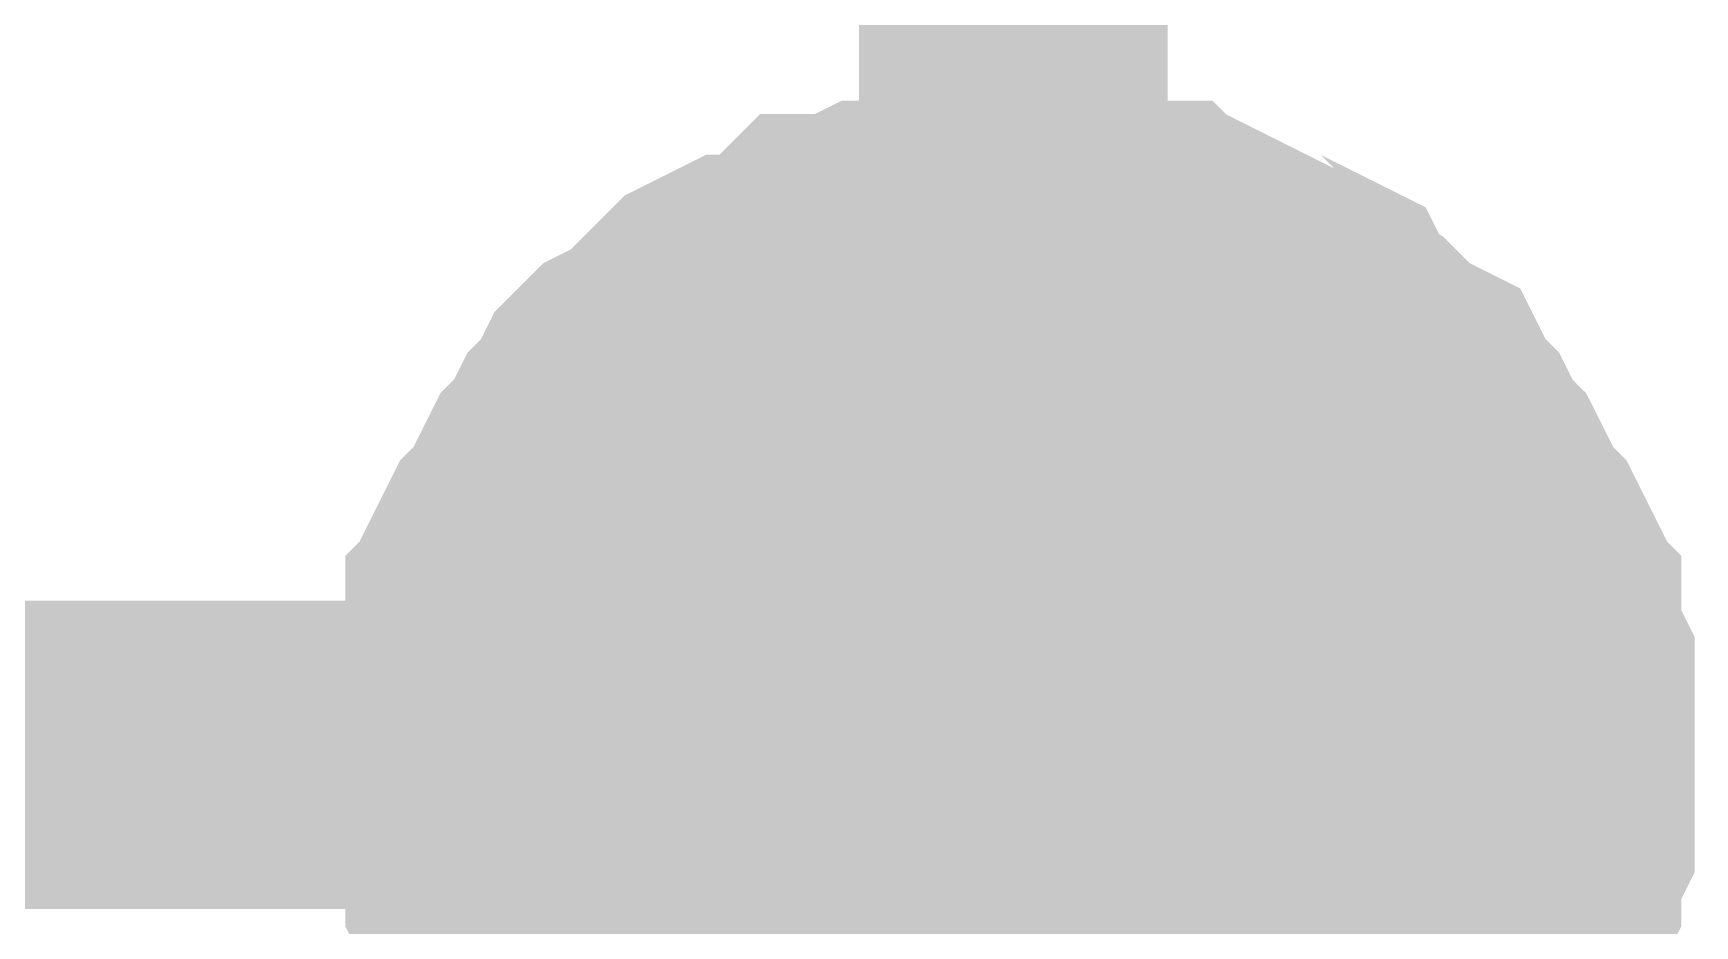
# Model space of a CAD drawing. Header units: inches. Extents: x 0 to 11.8, y 0 to 7.9.
# Drawn here: x 11.7628 to 11.8264, y 7.4932 to 7.5273 of the extents above; entities that cross this region are included whole.
import ezdxf

# ---------------------------------------------------------------- set-up
doc = ezdxf.new("R2010")
doc.units = ezdxf.units.IN
doc.header["$MEASUREMENT"] = 0
doc.layers.add('Sheet', color=255, linetype='Continuous')

msp = doc.modelspace()

# ---------------------------------------------------------------- linework, layer by layer
at = {"layer": 'Sheet'}
for points in [[(11.800319, 7.499728, 0.0118, 0.0118, 0), (11.70004, 7.499728, 0.0118, 0.0118, 0), (11.70004, 7.599483, 0.0118, 0.0118, 0), (11.800319, 7.599483, 0.0118, 0.0118, 0), (11.800319, 7.499728, 0.0118, 0.0118, 0), (11.800319, 7.199429, 0.0118, 0.0118, 0), (11.5, 7.199429, 0.0118, 0.0118, 0)], [(11.78016, 7.499728, 0.0118, 0.0118, 0), (11.78016, 7.500762, 0.0118, 0.0118, 0), (11.78016, 7.501795, 0.0118, 0.0118, 0), (11.78016, 7.502829, 0.0118, 0.0118, 0), (11.780677, 7.503863, 0.0118, 0.0118, 0), (11.780677, 7.504897, 0.0118, 0.0118, 0), (11.781194, 7.505413, 0.0118, 0.0118, 0), (11.781194, 7.506447, 0.0118, 0.0118, 0), (11.781711, 7.507481, 0.0118, 0.0118, 0), (11.782228, 7.507998, 0.0118, 0.0118, 0), (11.782745, 7.509032, 0.0118, 0.0118, 0), (11.783261, 7.510065, 0.0118, 0.0118, 0), (11.783778, 7.510582, 0.0118, 0.0118, 0), (11.784295, 7.511616, 0.0118, 0.0118, 0), (11.784812, 7.512133, 0.0118, 0.0118, 0), (11.785329, 7.513166, 0.0118, 0.0118, 0), (11.785846, 7.513683, 0.0118, 0.0118, 0), (11.78688, 7.5142, 0.0118, 0.0118, 0), (11.787397, 7.514717, 0.0118, 0.0118, 0), (11.787914, 7.515234, 0.0118, 0.0118, 0), (11.788947, 7.516268, 0.0118, 0.0118, 0), (11.789981, 7.516785, 0.0118, 0.0118, 0), (11.790498, 7.516785, 0.0118, 0.0118, 0), (11.791532, 7.517301, 0.0118, 0.0118, 0), (11.792566, 7.517818, 0.0118, 0.0118, 0), (11.793083, 7.518335, 0.0118, 0.0118, 0), (11.794116, 7.518335, 0.0118, 0.0118, 0), (11.79515, 7.518852, 0.0118, 0.0118, 0), (11.796184, 7.518852, 0.0118, 0.0118, 0), (11.797218, 7.519369, 0.0118, 0.0118, 0), (11.798252, 7.519369, 0.0118, 0.0118, 0), (11.799285, 7.519369, 0.0118, 0.0118, 0), (11.800319, 7.519369, 0.0118, 0.0118, 0)], [(11.78016, 7.499728, 0.0118, 0.0118, 0), (11.78016, 7.500762, 0.0118, 0.0118, 0), (11.78016, 7.501795, 0.0118, 0.0118, 0), (11.78016, 7.502829, 0.0118, 0.0118, 0), (11.780677, 7.503863, 0.0118, 0.0118, 0), (11.780677, 7.504897, 0.0118, 0.0118, 0), (11.781194, 7.505413, 0.0118, 0.0118, 0), (11.781194, 7.506447, 0.0118, 0.0118, 0), (11.781711, 7.507481, 0.0118, 0.0118, 0), (11.782228, 7.507998, 0.0118, 0.0118, 0), (11.782745, 7.509032, 0.0118, 0.0118, 0), (11.783261, 7.510065, 0.0118, 0.0118, 0), (11.783778, 7.510582, 0.0118, 0.0118, 0), (11.784295, 7.511616, 0.0118, 0.0118, 0), (11.784812, 7.512133, 0.0118, 0.0118, 0), (11.785329, 7.513166, 0.0118, 0.0118, 0), (11.785846, 7.513683, 0.0118, 0.0118, 0), (11.78688, 7.5142, 0.0118, 0.0118, 0), (11.787397, 7.514717, 0.0118, 0.0118, 0), (11.787914, 7.515234, 0.0118, 0.0118, 0), (11.788947, 7.516268, 0.0118, 0.0118, 0), (11.789981, 7.516785, 0.0118, 0.0118, 0), (11.790498, 7.516785, 0.0118, 0.0118, 0), (11.791532, 7.517301, 0.0118, 0.0118, 0), (11.792566, 7.517818, 0.0118, 0.0118, 0), (11.793083, 7.518335, 0.0118, 0.0118, 0), (11.794116, 7.518335, 0.0118, 0.0118, 0), (11.79515, 7.518852, 0.0118, 0.0118, 0), (11.796184, 7.518852, 0.0118, 0.0118, 0), (11.797218, 7.519369, 0.0118, 0.0118, 0), (11.798252, 7.519369, 0.0118, 0.0118, 0), (11.799285, 7.519369, 0.0118, 0.0118, 0), (11.800319, 7.519369, 0.0118, 0.0118, 0)], [(11.78016, 7.499728, 0.0118, 0.0118, 0), (11.78016, 7.500762, 0.0118, 0.0118, 0), (11.78016, 7.501795, 0.0118, 0.0118, 0), (11.78016, 7.502829, 0.0118, 0.0118, 0), (11.780677, 7.503863, 0.0118, 0.0118, 0), (11.780677, 7.504897, 0.0118, 0.0118, 0), (11.781194, 7.505413, 0.0118, 0.0118, 0), (11.781194, 7.506447, 0.0118, 0.0118, 0), (11.781711, 7.507481, 0.0118, 0.0118, 0), (11.782228, 7.507998, 0.0118, 0.0118, 0), (11.782745, 7.509032, 0.0118, 0.0118, 0), (11.783261, 7.510065, 0.0118, 0.0118, 0), (11.783778, 7.510582, 0.0118, 0.0118, 0), (11.784295, 7.511616, 0.0118, 0.0118, 0), (11.784812, 7.512133, 0.0118, 0.0118, 0), (11.785329, 7.513166, 0.0118, 0.0118, 0), (11.785846, 7.513683, 0.0118, 0.0118, 0), (11.78688, 7.5142, 0.0118, 0.0118, 0), (11.787397, 7.514717, 0.0118, 0.0118, 0), (11.787914, 7.515234, 0.0118, 0.0118, 0), (11.788947, 7.516268, 0.0118, 0.0118, 0), (11.789981, 7.516785, 0.0118, 0.0118, 0), (11.790498, 7.516785, 0.0118, 0.0118, 0), (11.791532, 7.517301, 0.0118, 0.0118, 0), (11.792566, 7.517818, 0.0118, 0.0118, 0), (11.793083, 7.518335, 0.0118, 0.0118, 0), (11.794116, 7.518335, 0.0118, 0.0118, 0), (11.79515, 7.518852, 0.0118, 0.0118, 0), (11.796184, 7.518852, 0.0118, 0.0118, 0), (11.797218, 7.519369, 0.0118, 0.0118, 0), (11.798252, 7.519369, 0.0118, 0.0118, 0), (11.799285, 7.519369, 0.0118, 0.0118, 0), (11.800319, 7.519369, 0.0118, 0.0118, 0)], [(11.78016, 7.499728, 0.0118, 0.0118, 0), (11.78016, 7.500762, 0.0118, 0.0118, 0), (11.78016, 7.501795, 0.0118, 0.0118, 0), (11.78016, 7.502829, 0.0118, 0.0118, 0), (11.780677, 7.503863, 0.0118, 0.0118, 0), (11.780677, 7.504897, 0.0118, 0.0118, 0), (11.781194, 7.505413, 0.0118, 0.0118, 0), (11.781194, 7.506447, 0.0118, 0.0118, 0), (11.781711, 7.507481, 0.0118, 0.0118, 0), (11.782228, 7.507998, 0.0118, 0.0118, 0), (11.782745, 7.509032, 0.0118, 0.0118, 0), (11.783261, 7.510065, 0.0118, 0.0118, 0), (11.783778, 7.510582, 0.0118, 0.0118, 0), (11.784295, 7.511616, 0.0118, 0.0118, 0), (11.784812, 7.512133, 0.0118, 0.0118, 0), (11.785329, 7.513166, 0.0118, 0.0118, 0), (11.785846, 7.513683, 0.0118, 0.0118, 0), (11.78688, 7.5142, 0.0118, 0.0118, 0), (11.787397, 7.514717, 0.0118, 0.0118, 0), (11.787914, 7.515234, 0.0118, 0.0118, 0), (11.788947, 7.516268, 0.0118, 0.0118, 0), (11.789981, 7.516785, 0.0118, 0.0118, 0), (11.790498, 7.516785, 0.0118, 0.0118, 0), (11.791532, 7.517301, 0.0118, 0.0118, 0), (11.792566, 7.517818, 0.0118, 0.0118, 0), (11.793083, 7.518335, 0.0118, 0.0118, 0), (11.794116, 7.518335, 0.0118, 0.0118, 0), (11.79515, 7.518852, 0.0118, 0.0118, 0), (11.796184, 7.518852, 0.0118, 0.0118, 0), (11.797218, 7.519369, 0.0118, 0.0118, 0), (11.798252, 7.519369, 0.0118, 0.0118, 0), (11.799285, 7.519369, 0.0118, 0.0118, 0), (11.800319, 7.519369, 0.0118, 0.0118, 0)], [(11.800319, 7.519369, 0.0118, 0.0118, 0), (11.800319, 7.519369, 0.0118, 0.0118, 0)], [(11.800319, 7.519369, 0.0118, 0.0118, 0), (11.801353, 7.519369, 0.0118, 0.0118, 0), (11.802387, 7.519369, 0.0118, 0.0118, 0), (11.803421, 7.519369, 0.0118, 0.0118, 0), (11.804454, 7.518852, 0.0118, 0.0118, 0), (11.805488, 7.518852, 0.0118, 0.0118, 0), (11.806005, 7.518335, 0.0118, 0.0118, 0), (11.807039, 7.518335, 0.0118, 0.0118, 0), (11.808073, 7.517818, 0.0118, 0.0118, 0), (11.809106, 7.517301, 0.0118, 0.0118, 0), (11.809623, 7.516785, 0.0118, 0.0118, 0), (11.810657, 7.516785, 0.0118, 0.0118, 0), (11.811691, 7.516268, 0.0118, 0.0118, 0), (11.812208, 7.515234, 0.0118, 0.0118, 0), (11.813242, 7.514717, 0.0118, 0.0118, 0), (11.813759, 7.5142, 0.0118, 0.0118, 0), (11.814275, 7.513683, 0.0118, 0.0118, 0), (11.815309, 7.513166, 0.0118, 0.0118, 0), (11.815826, 7.512133, 0.0118, 0.0118, 0), (11.816343, 7.511616, 0.0118, 0.0118, 0), (11.81686, 7.510582, 0.0118, 0.0118, 0), (11.817377, 7.510065, 0.0118, 0.0118, 0), (11.817894, 7.509032, 0.0118, 0.0118, 0), (11.818411, 7.507998, 0.0118, 0.0118, 0), (11.818928, 7.507481, 0.0118, 0.0118, 0), (11.819444, 7.506447, 0.0118, 0.0118, 0), (11.819444, 7.505413, 0.0118, 0.0118, 0), (11.819961, 7.504897, 0.0118, 0.0118, 0), (11.819961, 7.503863, 0.0118, 0.0118, 0), (11.820478, 7.502829, 0.0118, 0.0118, 0), (11.820478, 7.501795, 0.0118, 0.0118, 0), (11.820478, 7.500762, 0.0118, 0.0118, 0), (11.820478, 7.499728, 0.0118, 0.0118, 0)], [(11.800319, 7.519369, 0.0118, 0.0118, 0), (11.800319, 7.519369, 0.0118, 0.0118, 0)], [(11.800319, 7.519369, 0.0118, 0.0118, 0), (11.801353, 7.519369, 0.0118, 0.0118, 0), (11.802387, 7.519369, 0.0118, 0.0118, 0), (11.803421, 7.519369, 0.0118, 0.0118, 0), (11.804454, 7.518852, 0.0118, 0.0118, 0), (11.805488, 7.518852, 0.0118, 0.0118, 0), (11.806005, 7.518335, 0.0118, 0.0118, 0), (11.807039, 7.518335, 0.0118, 0.0118, 0), (11.808073, 7.517818, 0.0118, 0.0118, 0), (11.809106, 7.517301, 0.0118, 0.0118, 0), (11.809623, 7.516785, 0.0118, 0.0118, 0), (11.810657, 7.516785, 0.0118, 0.0118, 0), (11.811691, 7.516268, 0.0118, 0.0118, 0), (11.812208, 7.515234, 0.0118, 0.0118, 0), (11.813242, 7.514717, 0.0118, 0.0118, 0), (11.813759, 7.5142, 0.0118, 0.0118, 0), (11.814275, 7.513683, 0.0118, 0.0118, 0), (11.815309, 7.513166, 0.0118, 0.0118, 0), (11.815826, 7.512133, 0.0118, 0.0118, 0), (11.816343, 7.511616, 0.0118, 0.0118, 0), (11.81686, 7.510582, 0.0118, 0.0118, 0), (11.817377, 7.510065, 0.0118, 0.0118, 0), (11.817894, 7.509032, 0.0118, 0.0118, 0), (11.818411, 7.507998, 0.0118, 0.0118, 0), (11.818928, 7.507481, 0.0118, 0.0118, 0), (11.819444, 7.506447, 0.0118, 0.0118, 0), (11.819444, 7.505413, 0.0118, 0.0118, 0), (11.819961, 7.504897, 0.0118, 0.0118, 0), (11.819961, 7.503863, 0.0118, 0.0118, 0), (11.820478, 7.502829, 0.0118, 0.0118, 0), (11.820478, 7.501795, 0.0118, 0.0118, 0), (11.820478, 7.500762, 0.0118, 0.0118, 0), (11.820478, 7.499728, 0.0118, 0.0118, 0)], [(11.800319, 7.519369, 0.0118, 0.0118, 0), (11.800319, 7.519369, 0.0118, 0.0118, 0)], [(11.800319, 7.519369, 0.0118, 0.0118, 0), (11.801353, 7.519369, 0.0118, 0.0118, 0), (11.802387, 7.519369, 0.0118, 0.0118, 0), (11.803421, 7.519369, 0.0118, 0.0118, 0), (11.804454, 7.518852, 0.0118, 0.0118, 0), (11.805488, 7.518852, 0.0118, 0.0118, 0), (11.806005, 7.518335, 0.0118, 0.0118, 0), (11.807039, 7.518335, 0.0118, 0.0118, 0), (11.808073, 7.517818, 0.0118, 0.0118, 0), (11.809106, 7.517301, 0.0118, 0.0118, 0), (11.809623, 7.516785, 0.0118, 0.0118, 0), (11.810657, 7.516785, 0.0118, 0.0118, 0), (11.811691, 7.516268, 0.0118, 0.0118, 0), (11.812208, 7.515234, 0.0118, 0.0118, 0), (11.813242, 7.514717, 0.0118, 0.0118, 0), (11.813759, 7.5142, 0.0118, 0.0118, 0), (11.814275, 7.513683, 0.0118, 0.0118, 0), (11.815309, 7.513166, 0.0118, 0.0118, 0), (11.815826, 7.512133, 0.0118, 0.0118, 0), (11.816343, 7.511616, 0.0118, 0.0118, 0), (11.81686, 7.510582, 0.0118, 0.0118, 0), (11.817377, 7.510065, 0.0118, 0.0118, 0), (11.817894, 7.509032, 0.0118, 0.0118, 0), (11.818411, 7.507998, 0.0118, 0.0118, 0), (11.818928, 7.507481, 0.0118, 0.0118, 0), (11.819444, 7.506447, 0.0118, 0.0118, 0), (11.819444, 7.505413, 0.0118, 0.0118, 0), (11.819961, 7.504897, 0.0118, 0.0118, 0), (11.819961, 7.503863, 0.0118, 0.0118, 0), (11.820478, 7.502829, 0.0118, 0.0118, 0), (11.820478, 7.501795, 0.0118, 0.0118, 0), (11.820478, 7.500762, 0.0118, 0.0118, 0), (11.820478, 7.499728, 0.0118, 0.0118, 0)], [(11.800319, 7.519369, 0.0118, 0.0118, 0), (11.800319, 7.519369, 0.0118, 0.0118, 0)], [(11.800319, 7.519369, 0.0118, 0.0118, 0), (11.801353, 7.519369, 0.0118, 0.0118, 0), (11.802387, 7.519369, 0.0118, 0.0118, 0), (11.803421, 7.519369, 0.0118, 0.0118, 0), (11.804454, 7.518852, 0.0118, 0.0118, 0), (11.805488, 7.518852, 0.0118, 0.0118, 0), (11.806005, 7.518335, 0.0118, 0.0118, 0), (11.807039, 7.518335, 0.0118, 0.0118, 0), (11.808073, 7.517818, 0.0118, 0.0118, 0), (11.809106, 7.517301, 0.0118, 0.0118, 0), (11.809623, 7.516785, 0.0118, 0.0118, 0), (11.810657, 7.516785, 0.0118, 0.0118, 0), (11.811691, 7.516268, 0.0118, 0.0118, 0), (11.812208, 7.515234, 0.0118, 0.0118, 0), (11.813242, 7.514717, 0.0118, 0.0118, 0), (11.813759, 7.5142, 0.0118, 0.0118, 0), (11.814275, 7.513683, 0.0118, 0.0118, 0), (11.815309, 7.513166, 0.0118, 0.0118, 0), (11.815826, 7.512133, 0.0118, 0.0118, 0), (11.816343, 7.511616, 0.0118, 0.0118, 0), (11.81686, 7.510582, 0.0118, 0.0118, 0), (11.817377, 7.510065, 0.0118, 0.0118, 0), (11.817894, 7.509032, 0.0118, 0.0118, 0), (11.818411, 7.507998, 0.0118, 0.0118, 0), (11.818928, 7.507481, 0.0118, 0.0118, 0), (11.819444, 7.506447, 0.0118, 0.0118, 0), (11.819444, 7.505413, 0.0118, 0.0118, 0), (11.819961, 7.504897, 0.0118, 0.0118, 0), (11.819961, 7.503863, 0.0118, 0.0118, 0), (11.820478, 7.502829, 0.0118, 0.0118, 0), (11.820478, 7.501795, 0.0118, 0.0118, 0), (11.820478, 7.500762, 0.0118, 0.0118, 0), (11.820478, 7.499728, 0.0118, 0.0118, 0)], [(11.78016, 7.499728, 0.0039, 0.0039, 0), (11.78016, 7.500762, 0.0039, 0.0039, 0), (11.78016, 7.501795, 0.0039, 0.0039, 0), (11.78016, 7.502829, 0.0039, 0.0039, 0), (11.780677, 7.503863, 0.0039, 0.0039, 0), (11.780677, 7.504897, 0.0039, 0.0039, 0), (11.781194, 7.505413, 0.0039, 0.0039, 0), (11.781194, 7.506447, 0.0039, 0.0039, 0), (11.781711, 7.507481, 0.0039, 0.0039, 0), (11.782228, 7.507998, 0.0039, 0.0039, 0), (11.782745, 7.509032, 0.0039, 0.0039, 0), (11.783261, 7.510065, 0.0039, 0.0039, 0), (11.783778, 7.510582, 0.0039, 0.0039, 0), (11.784295, 7.511616, 0.0039, 0.0039, 0), (11.784812, 7.512133, 0.0039, 0.0039, 0), (11.785329, 7.513166, 0.0039, 0.0039, 0), (11.785846, 7.513683, 0.0039, 0.0039, 0), (11.78688, 7.5142, 0.0039, 0.0039, 0), (11.787397, 7.514717, 0.0039, 0.0039, 0), (11.787914, 7.515234, 0.0039, 0.0039, 0), (11.788947, 7.516268, 0.0039, 0.0039, 0), (11.789981, 7.516785, 0.0039, 0.0039, 0), (11.790498, 7.516785, 0.0039, 0.0039, 0), (11.791532, 7.517301, 0.0039, 0.0039, 0), (11.792566, 7.517818, 0.0039, 0.0039, 0), (11.793083, 7.518335, 0.0039, 0.0039, 0), (11.794116, 7.518335, 0.0039, 0.0039, 0), (11.79515, 7.518852, 0.0039, 0.0039, 0), (11.796184, 7.518852, 0.0039, 0.0039, 0), (11.797218, 7.519369, 0.0039, 0.0039, 0), (11.798252, 7.519369, 0.0039, 0.0039, 0), (11.799285, 7.519369, 0.0039, 0.0039, 0), (11.800319, 7.519369, 0.0039, 0.0039, 0)], [(11.78016, 7.499728, 0.0039, 0.0039, 0), (11.78016, 7.500762, 0.0039, 0.0039, 0), (11.78016, 7.501795, 0.0039, 0.0039, 0), (11.78016, 7.502829, 0.0039, 0.0039, 0), (11.780677, 7.503863, 0.0039, 0.0039, 0), (11.780677, 7.504897, 0.0039, 0.0039, 0), (11.781194, 7.505413, 0.0039, 0.0039, 0), (11.781194, 7.506447, 0.0039, 0.0039, 0), (11.781711, 7.507481, 0.0039, 0.0039, 0), (11.782228, 7.507998, 0.0039, 0.0039, 0), (11.782745, 7.509032, 0.0039, 0.0039, 0), (11.783261, 7.510065, 0.0039, 0.0039, 0), (11.783778, 7.510582, 0.0039, 0.0039, 0), (11.784295, 7.511616, 0.0039, 0.0039, 0), (11.784812, 7.512133, 0.0039, 0.0039, 0), (11.785329, 7.513166, 0.0039, 0.0039, 0), (11.785846, 7.513683, 0.0039, 0.0039, 0), (11.78688, 7.5142, 0.0039, 0.0039, 0), (11.787397, 7.514717, 0.0039, 0.0039, 0), (11.787914, 7.515234, 0.0039, 0.0039, 0), (11.788947, 7.516268, 0.0039, 0.0039, 0), (11.789981, 7.516785, 0.0039, 0.0039, 0), (11.790498, 7.516785, 0.0039, 0.0039, 0), (11.791532, 7.517301, 0.0039, 0.0039, 0), (11.792566, 7.517818, 0.0039, 0.0039, 0), (11.793083, 7.518335, 0.0039, 0.0039, 0), (11.794116, 7.518335, 0.0039, 0.0039, 0), (11.79515, 7.518852, 0.0039, 0.0039, 0), (11.796184, 7.518852, 0.0039, 0.0039, 0), (11.797218, 7.519369, 0.0039, 0.0039, 0), (11.798252, 7.519369, 0.0039, 0.0039, 0), (11.799285, 7.519369, 0.0039, 0.0039, 0), (11.800319, 7.519369, 0.0039, 0.0039, 0)], [(11.78016, 7.499728, 0.0039, 0.0039, 0), (11.78016, 7.500762, 0.0039, 0.0039, 0), (11.78016, 7.501795, 0.0039, 0.0039, 0), (11.78016, 7.502829, 0.0039, 0.0039, 0), (11.780677, 7.503863, 0.0039, 0.0039, 0), (11.780677, 7.504897, 0.0039, 0.0039, 0), (11.781194, 7.505413, 0.0039, 0.0039, 0), (11.781194, 7.506447, 0.0039, 0.0039, 0), (11.781711, 7.507481, 0.0039, 0.0039, 0), (11.782228, 7.507998, 0.0039, 0.0039, 0), (11.782745, 7.509032, 0.0039, 0.0039, 0), (11.783261, 7.510065, 0.0039, 0.0039, 0), (11.783778, 7.510582, 0.0039, 0.0039, 0), (11.784295, 7.511616, 0.0039, 0.0039, 0), (11.784812, 7.512133, 0.0039, 0.0039, 0), (11.785329, 7.513166, 0.0039, 0.0039, 0), (11.785846, 7.513683, 0.0039, 0.0039, 0), (11.78688, 7.5142, 0.0039, 0.0039, 0), (11.787397, 7.514717, 0.0039, 0.0039, 0), (11.787914, 7.515234, 0.0039, 0.0039, 0), (11.788947, 7.516268, 0.0039, 0.0039, 0), (11.789981, 7.516785, 0.0039, 0.0039, 0), (11.790498, 7.516785, 0.0039, 0.0039, 0), (11.791532, 7.517301, 0.0039, 0.0039, 0), (11.792566, 7.517818, 0.0039, 0.0039, 0), (11.793083, 7.518335, 0.0039, 0.0039, 0), (11.794116, 7.518335, 0.0039, 0.0039, 0), (11.79515, 7.518852, 0.0039, 0.0039, 0), (11.796184, 7.518852, 0.0039, 0.0039, 0), (11.797218, 7.519369, 0.0039, 0.0039, 0), (11.798252, 7.519369, 0.0039, 0.0039, 0), (11.799285, 7.519369, 0.0039, 0.0039, 0), (11.800319, 7.519369, 0.0039, 0.0039, 0)], [(11.78016, 7.499728, 0.0039, 0.0039, 0), (11.78016, 7.500762, 0.0039, 0.0039, 0), (11.78016, 7.501795, 0.0039, 0.0039, 0), (11.78016, 7.502829, 0.0039, 0.0039, 0), (11.780677, 7.503863, 0.0039, 0.0039, 0), (11.780677, 7.504897, 0.0039, 0.0039, 0), (11.781194, 7.505413, 0.0039, 0.0039, 0), (11.781194, 7.506447, 0.0039, 0.0039, 0), (11.781711, 7.507481, 0.0039, 0.0039, 0), (11.782228, 7.507998, 0.0039, 0.0039, 0), (11.782745, 7.509032, 0.0039, 0.0039, 0), (11.783261, 7.510065, 0.0039, 0.0039, 0), (11.783778, 7.510582, 0.0039, 0.0039, 0), (11.784295, 7.511616, 0.0039, 0.0039, 0), (11.784812, 7.512133, 0.0039, 0.0039, 0), (11.785329, 7.513166, 0.0039, 0.0039, 0), (11.785846, 7.513683, 0.0039, 0.0039, 0), (11.78688, 7.5142, 0.0039, 0.0039, 0), (11.787397, 7.514717, 0.0039, 0.0039, 0), (11.787914, 7.515234, 0.0039, 0.0039, 0), (11.788947, 7.516268, 0.0039, 0.0039, 0), (11.789981, 7.516785, 0.0039, 0.0039, 0), (11.790498, 7.516785, 0.0039, 0.0039, 0), (11.791532, 7.517301, 0.0039, 0.0039, 0), (11.792566, 7.517818, 0.0039, 0.0039, 0), (11.793083, 7.518335, 0.0039, 0.0039, 0), (11.794116, 7.518335, 0.0039, 0.0039, 0), (11.79515, 7.518852, 0.0039, 0.0039, 0), (11.796184, 7.518852, 0.0039, 0.0039, 0), (11.797218, 7.519369, 0.0039, 0.0039, 0), (11.798252, 7.519369, 0.0039, 0.0039, 0), (11.799285, 7.519369, 0.0039, 0.0039, 0), (11.800319, 7.519369, 0.0039, 0.0039, 0)], [(11.800319, 7.519369, 0.0039, 0.0039, 0), (11.800319, 7.519369, 0.0039, 0.0039, 0)], [(11.800319, 7.519369, 0.0039, 0.0039, 0), (11.801353, 7.519369, 0.0039, 0.0039, 0), (11.802387, 7.519369, 0.0039, 0.0039, 0), (11.803421, 7.519369, 0.0039, 0.0039, 0), (11.804454, 7.518852, 0.0039, 0.0039, 0), (11.805488, 7.518852, 0.0039, 0.0039, 0), (11.806005, 7.518335, 0.0039, 0.0039, 0), (11.807039, 7.518335, 0.0039, 0.0039, 0), (11.808073, 7.517818, 0.0039, 0.0039, 0), (11.809106, 7.517301, 0.0039, 0.0039, 0), (11.809623, 7.516785, 0.0039, 0.0039, 0), (11.810657, 7.516785, 0.0039, 0.0039, 0), (11.811691, 7.516268, 0.0039, 0.0039, 0), (11.812208, 7.515234, 0.0039, 0.0039, 0), (11.813242, 7.514717, 0.0039, 0.0039, 0), (11.813759, 7.5142, 0.0039, 0.0039, 0), (11.814275, 7.513683, 0.0039, 0.0039, 0), (11.815309, 7.513166, 0.0039, 0.0039, 0), (11.815826, 7.512133, 0.0039, 0.0039, 0), (11.816343, 7.511616, 0.0039, 0.0039, 0), (11.81686, 7.510582, 0.0039, 0.0039, 0), (11.817377, 7.510065, 0.0039, 0.0039, 0), (11.817894, 7.509032, 0.0039, 0.0039, 0), (11.818411, 7.507998, 0.0039, 0.0039, 0), (11.818928, 7.507481, 0.0039, 0.0039, 0), (11.819444, 7.506447, 0.0039, 0.0039, 0), (11.819444, 7.505413, 0.0039, 0.0039, 0), (11.819961, 7.504897, 0.0039, 0.0039, 0), (11.819961, 7.503863, 0.0039, 0.0039, 0), (11.820478, 7.502829, 0.0039, 0.0039, 0), (11.820478, 7.501795, 0.0039, 0.0039, 0), (11.820478, 7.500762, 0.0039, 0.0039, 0), (11.820478, 7.499728, 0.0039, 0.0039, 0)], [(11.800319, 7.519369, 0.0039, 0.0039, 0), (11.800319, 7.519369, 0.0039, 0.0039, 0)], [(11.800319, 7.519369, 0.0039, 0.0039, 0), (11.801353, 7.519369, 0.0039, 0.0039, 0), (11.802387, 7.519369, 0.0039, 0.0039, 0), (11.803421, 7.519369, 0.0039, 0.0039, 0), (11.804454, 7.518852, 0.0039, 0.0039, 0), (11.805488, 7.518852, 0.0039, 0.0039, 0), (11.806005, 7.518335, 0.0039, 0.0039, 0), (11.807039, 7.518335, 0.0039, 0.0039, 0), (11.808073, 7.517818, 0.0039, 0.0039, 0), (11.809106, 7.517301, 0.0039, 0.0039, 0), (11.809623, 7.516785, 0.0039, 0.0039, 0), (11.810657, 7.516785, 0.0039, 0.0039, 0), (11.811691, 7.516268, 0.0039, 0.0039, 0), (11.812208, 7.515234, 0.0039, 0.0039, 0), (11.813242, 7.514717, 0.0039, 0.0039, 0), (11.813759, 7.5142, 0.0039, 0.0039, 0), (11.814275, 7.513683, 0.0039, 0.0039, 0), (11.815309, 7.513166, 0.0039, 0.0039, 0), (11.815826, 7.512133, 0.0039, 0.0039, 0), (11.816343, 7.511616, 0.0039, 0.0039, 0), (11.81686, 7.510582, 0.0039, 0.0039, 0), (11.817377, 7.510065, 0.0039, 0.0039, 0), (11.817894, 7.509032, 0.0039, 0.0039, 0), (11.818411, 7.507998, 0.0039, 0.0039, 0), (11.818928, 7.507481, 0.0039, 0.0039, 0), (11.819444, 7.506447, 0.0039, 0.0039, 0), (11.819444, 7.505413, 0.0039, 0.0039, 0), (11.819961, 7.504897, 0.0039, 0.0039, 0), (11.819961, 7.503863, 0.0039, 0.0039, 0), (11.820478, 7.502829, 0.0039, 0.0039, 0), (11.820478, 7.501795, 0.0039, 0.0039, 0), (11.820478, 7.500762, 0.0039, 0.0039, 0), (11.820478, 7.499728, 0.0039, 0.0039, 0)], [(11.800319, 7.519369, 0.0039, 0.0039, 0), (11.800319, 7.519369, 0.0039, 0.0039, 0)], [(11.800319, 7.519369, 0.0039, 0.0039, 0), (11.801353, 7.519369, 0.0039, 0.0039, 0), (11.802387, 7.519369, 0.0039, 0.0039, 0), (11.803421, 7.519369, 0.0039, 0.0039, 0), (11.804454, 7.518852, 0.0039, 0.0039, 0), (11.805488, 7.518852, 0.0039, 0.0039, 0), (11.806005, 7.518335, 0.0039, 0.0039, 0), (11.807039, 7.518335, 0.0039, 0.0039, 0), (11.808073, 7.517818, 0.0039, 0.0039, 0), (11.809106, 7.517301, 0.0039, 0.0039, 0), (11.809623, 7.516785, 0.0039, 0.0039, 0), (11.810657, 7.516785, 0.0039, 0.0039, 0), (11.811691, 7.516268, 0.0039, 0.0039, 0), (11.812208, 7.515234, 0.0039, 0.0039, 0), (11.813242, 7.514717, 0.0039, 0.0039, 0), (11.813759, 7.5142, 0.0039, 0.0039, 0), (11.814275, 7.513683, 0.0039, 0.0039, 0), (11.815309, 7.513166, 0.0039, 0.0039, 0), (11.815826, 7.512133, 0.0039, 0.0039, 0), (11.816343, 7.511616, 0.0039, 0.0039, 0), (11.81686, 7.510582, 0.0039, 0.0039, 0), (11.817377, 7.510065, 0.0039, 0.0039, 0), (11.817894, 7.509032, 0.0039, 0.0039, 0), (11.818411, 7.507998, 0.0039, 0.0039, 0), (11.818928, 7.507481, 0.0039, 0.0039, 0), (11.819444, 7.506447, 0.0039, 0.0039, 0), (11.819444, 7.505413, 0.0039, 0.0039, 0), (11.819961, 7.504897, 0.0039, 0.0039, 0), (11.819961, 7.503863, 0.0039, 0.0039, 0), (11.820478, 7.502829, 0.0039, 0.0039, 0), (11.820478, 7.501795, 0.0039, 0.0039, 0), (11.820478, 7.500762, 0.0039, 0.0039, 0), (11.820478, 7.499728, 0.0039, 0.0039, 0)], [(11.800319, 7.519369, 0.0039, 0.0039, 0), (11.800319, 7.519369, 0.0039, 0.0039, 0)], [(11.800319, 7.519369, 0.0039, 0.0039, 0), (11.801353, 7.519369, 0.0039, 0.0039, 0), (11.802387, 7.519369, 0.0039, 0.0039, 0), (11.803421, 7.519369, 0.0039, 0.0039, 0), (11.804454, 7.518852, 0.0039, 0.0039, 0), (11.805488, 7.518852, 0.0039, 0.0039, 0), (11.806005, 7.518335, 0.0039, 0.0039, 0), (11.807039, 7.518335, 0.0039, 0.0039, 0), (11.808073, 7.517818, 0.0039, 0.0039, 0), (11.809106, 7.517301, 0.0039, 0.0039, 0), (11.809623, 7.516785, 0.0039, 0.0039, 0), (11.810657, 7.516785, 0.0039, 0.0039, 0), (11.811691, 7.516268, 0.0039, 0.0039, 0), (11.812208, 7.515234, 0.0039, 0.0039, 0), (11.813242, 7.514717, 0.0039, 0.0039, 0), (11.813759, 7.5142, 0.0039, 0.0039, 0), (11.814275, 7.513683, 0.0039, 0.0039, 0), (11.815309, 7.513166, 0.0039, 0.0039, 0), (11.815826, 7.512133, 0.0039, 0.0039, 0), (11.816343, 7.511616, 0.0039, 0.0039, 0), (11.81686, 7.510582, 0.0039, 0.0039, 0), (11.817377, 7.510065, 0.0039, 0.0039, 0), (11.817894, 7.509032, 0.0039, 0.0039, 0), (11.818411, 7.507998, 0.0039, 0.0039, 0), (11.818928, 7.507481, 0.0039, 0.0039, 0), (11.819444, 7.506447, 0.0039, 0.0039, 0), (11.819444, 7.505413, 0.0039, 0.0039, 0), (11.819961, 7.504897, 0.0039, 0.0039, 0), (11.819961, 7.503863, 0.0039, 0.0039, 0), (11.820478, 7.502829, 0.0039, 0.0039, 0), (11.820478, 7.501795, 0.0039, 0.0039, 0), (11.820478, 7.500762, 0.0039, 0.0039, 0), (11.820478, 7.499728, 0.0039, 0.0039, 0)], [(11.784812, 7.486806, 0.0118, 0.0118, 0), (11.784295, 7.487323, 0.0118, 0.0118, 0), (11.783778, 7.488357, 0.0118, 0.0118, 0), (11.783261, 7.489391, 0.0118, 0.0118, 0), (11.782745, 7.489908, 0.0118, 0.0118, 0), (11.782228, 7.490941, 0.0118, 0.0118, 0), (11.781711, 7.491975, 0.0118, 0.0118, 0), (11.781194, 7.492492, 0.0118, 0.0118, 0), (11.781194, 7.493526, 0.0118, 0.0118, 0), (11.780677, 7.494559, 0.0118, 0.0118, 0), (11.780677, 7.495593, 0.0118, 0.0118, 0), (11.78016, 7.496627, 0.0118, 0.0118, 0), (11.78016, 7.497661, 0.0118, 0.0118, 0), (11.78016, 7.498694, 0.0118, 0.0118, 0), (11.78016, 7.499728, 0.0118, 0.0118, 0)], [(11.78016, 7.499728, 0.0118, 0.0118, 0), (11.78016, 7.499728, 0.0118, 0.0118, 0)], [(11.784812, 7.486806, 0.0118, 0.0118, 0), (11.784295, 7.487323, 0.0118, 0.0118, 0), (11.783778, 7.488357, 0.0118, 0.0118, 0), (11.783261, 7.489391, 0.0118, 0.0118, 0), (11.782745, 7.489908, 0.0118, 0.0118, 0), (11.782228, 7.490941, 0.0118, 0.0118, 0), (11.781711, 7.491975, 0.0118, 0.0118, 0), (11.781194, 7.492492, 0.0118, 0.0118, 0), (11.781194, 7.493526, 0.0118, 0.0118, 0), (11.780677, 7.494559, 0.0118, 0.0118, 0), (11.780677, 7.495593, 0.0118, 0.0118, 0), (11.78016, 7.496627, 0.0118, 0.0118, 0), (11.78016, 7.497661, 0.0118, 0.0118, 0), (11.78016, 7.498694, 0.0118, 0.0118, 0), (11.78016, 7.499728, 0.0118, 0.0118, 0)], [(11.78016, 7.499728, 0.0118, 0.0118, 0), (11.78016, 7.499728, 0.0118, 0.0118, 0)], [(11.784812, 7.486806, 0.0118, 0.0118, 0), (11.784295, 7.487323, 0.0118, 0.0118, 0), (11.783778, 7.488357, 0.0118, 0.0118, 0), (11.783261, 7.489391, 0.0118, 0.0118, 0), (11.782745, 7.489908, 0.0118, 0.0118, 0), (11.782228, 7.490941, 0.0118, 0.0118, 0), (11.781711, 7.491975, 0.0118, 0.0118, 0), (11.781194, 7.492492, 0.0118, 0.0118, 0), (11.781194, 7.493526, 0.0118, 0.0118, 0), (11.780677, 7.494559, 0.0118, 0.0118, 0), (11.780677, 7.495593, 0.0118, 0.0118, 0), (11.78016, 7.496627, 0.0118, 0.0118, 0), (11.78016, 7.497661, 0.0118, 0.0118, 0), (11.78016, 7.498694, 0.0118, 0.0118, 0), (11.78016, 7.499728, 0.0118, 0.0118, 0)], [(11.78016, 7.499728, 0.0118, 0.0118, 0), (11.78016, 7.499728, 0.0118, 0.0118, 0)], [(11.784812, 7.486806, 0.0118, 0.0118, 0), (11.784295, 7.487323, 0.0118, 0.0118, 0), (11.783778, 7.488357, 0.0118, 0.0118, 0), (11.783261, 7.489391, 0.0118, 0.0118, 0), (11.782745, 7.489908, 0.0118, 0.0118, 0), (11.782228, 7.490941, 0.0118, 0.0118, 0), (11.781711, 7.491975, 0.0118, 0.0118, 0), (11.781194, 7.492492, 0.0118, 0.0118, 0), (11.781194, 7.493526, 0.0118, 0.0118, 0), (11.780677, 7.494559, 0.0118, 0.0118, 0), (11.780677, 7.495593, 0.0118, 0.0118, 0), (11.78016, 7.496627, 0.0118, 0.0118, 0), (11.78016, 7.497661, 0.0118, 0.0118, 0), (11.78016, 7.498694, 0.0118, 0.0118, 0), (11.78016, 7.499728, 0.0118, 0.0118, 0)], [(11.78016, 7.499728, 0.0118, 0.0118, 0), (11.78016, 7.499728, 0.0118, 0.0118, 0)], [(11.820478, 7.499728, 0.0118, 0.0118, 0), (11.820478, 7.498694, 0.0118, 0.0118, 0), (11.820478, 7.497661, 0.0118, 0.0118, 0), (11.820478, 7.496627, 0.0118, 0.0118, 0), (11.819961, 7.495593, 0.0118, 0.0118, 0), (11.819961, 7.494559, 0.0118, 0.0118, 0), (11.819444, 7.493526, 0.0118, 0.0118, 0), (11.819444, 7.492492, 0.0118, 0.0118, 0), (11.818928, 7.491975, 0.0118, 0.0118, 0), (11.818411, 7.490941, 0.0118, 0.0118, 0), (11.817894, 7.489908, 0.0118, 0.0118, 0), (11.817377, 7.489391, 0.0118, 0.0118, 0), (11.81686, 7.488357, 0.0118, 0.0118, 0), (11.816343, 7.487323, 0.0118, 0.0118, 0), (11.815826, 7.486806, 0.0118, 0.0118, 0)], [(11.820478, 7.499728, 0.0118, 0.0118, 0), (11.820478, 7.498694, 0.0118, 0.0118, 0), (11.820478, 7.497661, 0.0118, 0.0118, 0), (11.820478, 7.496627, 0.0118, 0.0118, 0), (11.819961, 7.495593, 0.0118, 0.0118, 0), (11.819961, 7.494559, 0.0118, 0.0118, 0), (11.819444, 7.493526, 0.0118, 0.0118, 0), (11.819444, 7.492492, 0.0118, 0.0118, 0), (11.818928, 7.491975, 0.0118, 0.0118, 0), (11.818411, 7.490941, 0.0118, 0.0118, 0), (11.817894, 7.489908, 0.0118, 0.0118, 0), (11.817377, 7.489391, 0.0118, 0.0118, 0), (11.81686, 7.488357, 0.0118, 0.0118, 0), (11.816343, 7.487323, 0.0118, 0.0118, 0), (11.815826, 7.486806, 0.0118, 0.0118, 0)], [(11.820478, 7.499728, 0.0118, 0.0118, 0), (11.820478, 7.498694, 0.0118, 0.0118, 0), (11.820478, 7.497661, 0.0118, 0.0118, 0), (11.820478, 7.496627, 0.0118, 0.0118, 0), (11.819961, 7.495593, 0.0118, 0.0118, 0), (11.819961, 7.494559, 0.0118, 0.0118, 0), (11.819444, 7.493526, 0.0118, 0.0118, 0), (11.819444, 7.492492, 0.0118, 0.0118, 0), (11.818928, 7.491975, 0.0118, 0.0118, 0), (11.818411, 7.490941, 0.0118, 0.0118, 0), (11.817894, 7.489908, 0.0118, 0.0118, 0), (11.817377, 7.489391, 0.0118, 0.0118, 0), (11.81686, 7.488357, 0.0118, 0.0118, 0), (11.816343, 7.487323, 0.0118, 0.0118, 0), (11.815826, 7.486806, 0.0118, 0.0118, 0)], [(11.820478, 7.499728, 0.0118, 0.0118, 0), (11.820478, 7.498694, 0.0118, 0.0118, 0), (11.820478, 7.497661, 0.0118, 0.0118, 0), (11.820478, 7.496627, 0.0118, 0.0118, 0), (11.819961, 7.495593, 0.0118, 0.0118, 0), (11.819961, 7.494559, 0.0118, 0.0118, 0), (11.819444, 7.493526, 0.0118, 0.0118, 0), (11.819444, 7.492492, 0.0118, 0.0118, 0), (11.818928, 7.491975, 0.0118, 0.0118, 0), (11.818411, 7.490941, 0.0118, 0.0118, 0), (11.817894, 7.489908, 0.0118, 0.0118, 0), (11.817377, 7.489391, 0.0118, 0.0118, 0), (11.81686, 7.488357, 0.0118, 0.0118, 0), (11.816343, 7.487323, 0.0118, 0.0118, 0), (11.815826, 7.486806, 0.0118, 0.0118, 0)], [(11.820478, 7.499728, 0.0118, 0.0118, 0), (11.820478, 7.499728, 0.0118, 0.0118, 0), (11.820478, 7.499728, 0.0118, 0.0118, 0), (11.820478, 7.499728, 0.0118, 0.0118, 0), (11.820478, 7.499728, 0.0118, 0.0118, 0), (11.820478, 7.499728, 0.0118, 0.0118, 0), (11.820478, 7.499728, 0.0118, 0.0118, 0), (11.820478, 7.499728, 0.0118, 0.0118, 0), (11.820478, 7.499728, 0.0118, 0.0118, 0), (11.820478, 7.499728, 0.0118, 0.0118, 0), (11.820478, 7.499728, 0.0118, 0.0118, 0), (11.820478, 7.499728, 0.0118, 0.0118, 0), (11.820478, 7.499728, 0.0118, 0.0118, 0), (11.820478, 7.499728, 0.0118, 0.0118, 0), (11.820478, 7.499728, 0.0118, 0.0118, 0), (11.820478, 7.499728, 0.0118, 0.0118, 0), (11.820478, 7.499728, 0.0118, 0.0118, 0), (11.820478, 7.499728, 0.0118, 0.0118, 0), (11.820478, 7.499728, 0.0118, 0.0118, 0), (11.820478, 7.499728, 0.0118, 0.0118, 0), (11.820478, 7.499728, 0.0118, 0.0118, 0), (11.820478, 7.499728, 0.0118, 0.0118, 0), (11.820478, 7.499728, 0.0118, 0.0118, 0), (11.820478, 7.499728, 0.0118, 0.0118, 0), (11.820478, 7.499728, 0.0118, 0.0118, 0), (11.820478, 7.499728, 0.0118, 0.0118, 0), (11.820478, 7.499728, 0.0118, 0.0118, 0), (11.820478, 7.499728, 0.0118, 0.0118, 0), (11.820478, 7.499728, 0.0118, 0.0118, 0), (11.820478, 7.499728, 0.0118, 0.0118, 0), (11.820478, 7.499728, 0.0118, 0.0118, 0), (11.820478, 7.499728, 0.0118, 0.0118, 0), (11.820478, 7.499728, 0.0118, 0.0118, 0)], [(11.820478, 7.499728, 0.0118, 0.0118, 0), (11.820478, 7.499728, 0.0118, 0.0118, 0)], [(11.820478, 7.499728, 0.0118, 0.0118, 0), (11.820478, 7.499728, 0.0118, 0.0118, 0), (11.820478, 7.499728, 0.0118, 0.0118, 0), (11.820478, 7.499728, 0.0118, 0.0118, 0), (11.820478, 7.499728, 0.0118, 0.0118, 0), (11.820478, 7.499728, 0.0118, 0.0118, 0), (11.820478, 7.499728, 0.0118, 0.0118, 0), (11.820478, 7.499728, 0.0118, 0.0118, 0), (11.820478, 7.499728, 0.0118, 0.0118, 0), (11.820478, 7.499728, 0.0118, 0.0118, 0), (11.820478, 7.499728, 0.0118, 0.0118, 0), (11.820478, 7.499728, 0.0118, 0.0118, 0), (11.820478, 7.499728, 0.0118, 0.0118, 0), (11.820478, 7.499728, 0.0118, 0.0118, 0), (11.820478, 7.499728, 0.0118, 0.0118, 0), (11.820478, 7.499728, 0.0118, 0.0118, 0), (11.820478, 7.499728, 0.0118, 0.0118, 0), (11.820478, 7.499728, 0.0118, 0.0118, 0), (11.820478, 7.499728, 0.0118, 0.0118, 0), (11.820478, 7.499728, 0.0118, 0.0118, 0), (11.820478, 7.499728, 0.0118, 0.0118, 0), (11.820478, 7.499728, 0.0118, 0.0118, 0), (11.820478, 7.499728, 0.0118, 0.0118, 0), (11.820478, 7.499728, 0.0118, 0.0118, 0), (11.820478, 7.499728, 0.0118, 0.0118, 0), (11.820478, 7.499728, 0.0118, 0.0118, 0), (11.820478, 7.499728, 0.0118, 0.0118, 0), (11.820478, 7.499728, 0.0118, 0.0118, 0), (11.820478, 7.499728, 0.0118, 0.0118, 0), (11.820478, 7.499728, 0.0118, 0.0118, 0), (11.820478, 7.499728, 0.0118, 0.0118, 0), (11.820478, 7.499728, 0.0118, 0.0118, 0), (11.820478, 7.499728, 0.0118, 0.0118, 0)], [(11.820478, 7.499728, 0.0118, 0.0118, 0), (11.820478, 7.499728, 0.0118, 0.0118, 0)], [(11.820478, 7.499728, 0.0118, 0.0118, 0), (11.820478, 7.499728, 0.0118, 0.0118, 0), (11.820478, 7.499728, 0.0118, 0.0118, 0), (11.820478, 7.499728, 0.0118, 0.0118, 0), (11.820478, 7.499728, 0.0118, 0.0118, 0), (11.820478, 7.499728, 0.0118, 0.0118, 0), (11.820478, 7.499728, 0.0118, 0.0118, 0), (11.820478, 7.499728, 0.0118, 0.0118, 0), (11.820478, 7.499728, 0.0118, 0.0118, 0), (11.820478, 7.499728, 0.0118, 0.0118, 0), (11.820478, 7.499728, 0.0118, 0.0118, 0), (11.820478, 7.499728, 0.0118, 0.0118, 0), (11.820478, 7.499728, 0.0118, 0.0118, 0), (11.820478, 7.499728, 0.0118, 0.0118, 0), (11.820478, 7.499728, 0.0118, 0.0118, 0), (11.820478, 7.499728, 0.0118, 0.0118, 0), (11.820478, 7.499728, 0.0118, 0.0118, 0), (11.820478, 7.499728, 0.0118, 0.0118, 0), (11.820478, 7.499728, 0.0118, 0.0118, 0), (11.820478, 7.499728, 0.0118, 0.0118, 0), (11.820478, 7.499728, 0.0118, 0.0118, 0), (11.820478, 7.499728, 0.0118, 0.0118, 0), (11.820478, 7.499728, 0.0118, 0.0118, 0), (11.820478, 7.499728, 0.0118, 0.0118, 0), (11.820478, 7.499728, 0.0118, 0.0118, 0), (11.820478, 7.499728, 0.0118, 0.0118, 0), (11.820478, 7.499728, 0.0118, 0.0118, 0), (11.820478, 7.499728, 0.0118, 0.0118, 0), (11.820478, 7.499728, 0.0118, 0.0118, 0), (11.820478, 7.499728, 0.0118, 0.0118, 0), (11.820478, 7.499728, 0.0118, 0.0118, 0), (11.820478, 7.499728, 0.0118, 0.0118, 0), (11.820478, 7.499728, 0.0118, 0.0118, 0)], [(11.820478, 7.499728, 0.0118, 0.0118, 0), (11.820478, 7.499728, 0.0118, 0.0118, 0)], [(11.820478, 7.499728, 0.0118, 0.0118, 0), (11.820478, 7.499728, 0.0118, 0.0118, 0), (11.820478, 7.499728, 0.0118, 0.0118, 0), (11.820478, 7.499728, 0.0118, 0.0118, 0), (11.820478, 7.499728, 0.0118, 0.0118, 0), (11.820478, 7.499728, 0.0118, 0.0118, 0), (11.820478, 7.499728, 0.0118, 0.0118, 0), (11.820478, 7.499728, 0.0118, 0.0118, 0), (11.820478, 7.499728, 0.0118, 0.0118, 0), (11.820478, 7.499728, 0.0118, 0.0118, 0), (11.820478, 7.499728, 0.0118, 0.0118, 0), (11.820478, 7.499728, 0.0118, 0.0118, 0), (11.820478, 7.499728, 0.0118, 0.0118, 0), (11.820478, 7.499728, 0.0118, 0.0118, 0), (11.820478, 7.499728, 0.0118, 0.0118, 0), (11.820478, 7.499728, 0.0118, 0.0118, 0), (11.820478, 7.499728, 0.0118, 0.0118, 0), (11.820478, 7.499728, 0.0118, 0.0118, 0), (11.820478, 7.499728, 0.0118, 0.0118, 0), (11.820478, 7.499728, 0.0118, 0.0118, 0), (11.820478, 7.499728, 0.0118, 0.0118, 0), (11.820478, 7.499728, 0.0118, 0.0118, 0), (11.820478, 7.499728, 0.0118, 0.0118, 0), (11.820478, 7.499728, 0.0118, 0.0118, 0), (11.820478, 7.499728, 0.0118, 0.0118, 0), (11.820478, 7.499728, 0.0118, 0.0118, 0), (11.820478, 7.499728, 0.0118, 0.0118, 0), (11.820478, 7.499728, 0.0118, 0.0118, 0), (11.820478, 7.499728, 0.0118, 0.0118, 0), (11.820478, 7.499728, 0.0118, 0.0118, 0), (11.820478, 7.499728, 0.0118, 0.0118, 0), (11.820478, 7.499728, 0.0118, 0.0118, 0), (11.820478, 7.499728, 0.0118, 0.0118, 0)], [(11.820478, 7.499728, 0.0118, 0.0118, 0), (11.820478, 7.499728, 0.0118, 0.0118, 0)], [(11.782228, 7.490941, 0.0039, 0.0039, 0), (11.781711, 7.491975, 0.0039, 0.0039, 0), (11.781194, 7.492492, 0.0039, 0.0039, 0), (11.781194, 7.493526, 0.0039, 0.0039, 0), (11.780677, 7.494559, 0.0039, 0.0039, 0), (11.780677, 7.495593, 0.0039, 0.0039, 0), (11.78016, 7.496627, 0.0039, 0.0039, 0), (11.78016, 7.497661, 0.0039, 0.0039, 0), (11.78016, 7.498694, 0.0039, 0.0039, 0), (11.78016, 7.499728, 0.0039, 0.0039, 0)], [(11.78016, 7.499728, 0.0039, 0.0039, 0), (11.78016, 7.499728, 0.0039, 0.0039, 0)], [(11.782228, 7.490941, 0.0039, 0.0039, 0), (11.781711, 7.491975, 0.0039, 0.0039, 0), (11.781194, 7.492492, 0.0039, 0.0039, 0), (11.781194, 7.493526, 0.0039, 0.0039, 0), (11.780677, 7.494559, 0.0039, 0.0039, 0), (11.780677, 7.495593, 0.0039, 0.0039, 0), (11.78016, 7.496627, 0.0039, 0.0039, 0), (11.78016, 7.497661, 0.0039, 0.0039, 0), (11.78016, 7.498694, 0.0039, 0.0039, 0), (11.78016, 7.499728, 0.0039, 0.0039, 0)], [(11.78016, 7.499728, 0.0039, 0.0039, 0), (11.78016, 7.499728, 0.0039, 0.0039, 0)], [(11.782228, 7.490941, 0.0039, 0.0039, 0), (11.781711, 7.491975, 0.0039, 0.0039, 0), (11.781194, 7.492492, 0.0039, 0.0039, 0), (11.781194, 7.493526, 0.0039, 0.0039, 0), (11.780677, 7.494559, 0.0039, 0.0039, 0), (11.780677, 7.495593, 0.0039, 0.0039, 0), (11.78016, 7.496627, 0.0039, 0.0039, 0), (11.78016, 7.497661, 0.0039, 0.0039, 0), (11.78016, 7.498694, 0.0039, 0.0039, 0), (11.78016, 7.499728, 0.0039, 0.0039, 0)], [(11.78016, 7.499728, 0.0039, 0.0039, 0), (11.78016, 7.499728, 0.0039, 0.0039, 0)], [(11.782228, 7.490941, 0.0039, 0.0039, 0), (11.781711, 7.491975, 0.0039, 0.0039, 0), (11.781194, 7.492492, 0.0039, 0.0039, 0), (11.781194, 7.493526, 0.0039, 0.0039, 0), (11.780677, 7.494559, 0.0039, 0.0039, 0), (11.780677, 7.495593, 0.0039, 0.0039, 0), (11.78016, 7.496627, 0.0039, 0.0039, 0), (11.78016, 7.497661, 0.0039, 0.0039, 0), (11.78016, 7.498694, 0.0039, 0.0039, 0), (11.78016, 7.499728, 0.0039, 0.0039, 0)], [(11.78016, 7.499728, 0.0039, 0.0039, 0), (11.78016, 7.499728, 0.0039, 0.0039, 0)], [(11.820478, 7.499728, 0.0039, 0.0039, 0), (11.820478, 7.498694, 0.0039, 0.0039, 0), (11.820478, 7.497661, 0.0039, 0.0039, 0), (11.820478, 7.496627, 0.0039, 0.0039, 0), (11.819961, 7.495593, 0.0039, 0.0039, 0), (11.819961, 7.494559, 0.0039, 0.0039, 0), (11.819444, 7.493526, 0.0039, 0.0039, 0), (11.819444, 7.492492, 0.0039, 0.0039, 0), (11.818928, 7.491975, 0.0039, 0.0039, 0), (11.818411, 7.490941, 0.0039, 0.0039, 0)], [(11.820478, 7.499728, 0.0039, 0.0039, 0), (11.820478, 7.498694, 0.0039, 0.0039, 0), (11.820478, 7.497661, 0.0039, 0.0039, 0), (11.820478, 7.496627, 0.0039, 0.0039, 0), (11.819961, 7.495593, 0.0039, 0.0039, 0), (11.819961, 7.494559, 0.0039, 0.0039, 0), (11.819444, 7.493526, 0.0039, 0.0039, 0), (11.819444, 7.492492, 0.0039, 0.0039, 0), (11.818928, 7.491975, 0.0039, 0.0039, 0), (11.818411, 7.490941, 0.0039, 0.0039, 0)], [(11.820478, 7.499728, 0.0039, 0.0039, 0), (11.820478, 7.498694, 0.0039, 0.0039, 0), (11.820478, 7.497661, 0.0039, 0.0039, 0), (11.820478, 7.496627, 0.0039, 0.0039, 0), (11.819961, 7.495593, 0.0039, 0.0039, 0), (11.819961, 7.494559, 0.0039, 0.0039, 0), (11.819444, 7.493526, 0.0039, 0.0039, 0), (11.819444, 7.492492, 0.0039, 0.0039, 0), (11.818928, 7.491975, 0.0039, 0.0039, 0), (11.818411, 7.490941, 0.0039, 0.0039, 0)], [(11.820478, 7.499728, 0.0039, 0.0039, 0), (11.820478, 7.498694, 0.0039, 0.0039, 0), (11.820478, 7.497661, 0.0039, 0.0039, 0), (11.820478, 7.496627, 0.0039, 0.0039, 0), (11.819961, 7.495593, 0.0039, 0.0039, 0), (11.819961, 7.494559, 0.0039, 0.0039, 0), (11.819444, 7.493526, 0.0039, 0.0039, 0), (11.819444, 7.492492, 0.0039, 0.0039, 0), (11.818928, 7.491975, 0.0039, 0.0039, 0), (11.818411, 7.490941, 0.0039, 0.0039, 0)], [(11.820478, 7.499728, 0.0039, 0.0039, 0), (11.820478, 7.499728, 0.0039, 0.0039, 0), (11.820478, 7.499728, 0.0039, 0.0039, 0), (11.820478, 7.499728, 0.0039, 0.0039, 0), (11.820478, 7.499728, 0.0039, 0.0039, 0), (11.820478, 7.499728, 0.0039, 0.0039, 0), (11.820478, 7.499728, 0.0039, 0.0039, 0), (11.820478, 7.499728, 0.0039, 0.0039, 0), (11.820478, 7.499728, 0.0039, 0.0039, 0), (11.820478, 7.499728, 0.0039, 0.0039, 0), (11.820478, 7.499728, 0.0039, 0.0039, 0), (11.820478, 7.499728, 0.0039, 0.0039, 0), (11.820478, 7.499728, 0.0039, 0.0039, 0), (11.820478, 7.499728, 0.0039, 0.0039, 0), (11.820478, 7.499728, 0.0039, 0.0039, 0), (11.820478, 7.499728, 0.0039, 0.0039, 0), (11.820478, 7.499728, 0.0039, 0.0039, 0), (11.820478, 7.499728, 0.0039, 0.0039, 0), (11.820478, 7.499728, 0.0039, 0.0039, 0), (11.820478, 7.499728, 0.0039, 0.0039, 0), (11.820478, 7.499728, 0.0039, 0.0039, 0), (11.820478, 7.499728, 0.0039, 0.0039, 0), (11.820478, 7.499728, 0.0039, 0.0039, 0), (11.820478, 7.499728, 0.0039, 0.0039, 0), (11.820478, 7.499728, 0.0039, 0.0039, 0), (11.820478, 7.499728, 0.0039, 0.0039, 0), (11.820478, 7.499728, 0.0039, 0.0039, 0), (11.820478, 7.499728, 0.0039, 0.0039, 0), (11.820478, 7.499728, 0.0039, 0.0039, 0), (11.820478, 7.499728, 0.0039, 0.0039, 0), (11.820478, 7.499728, 0.0039, 0.0039, 0), (11.820478, 7.499728, 0.0039, 0.0039, 0), (11.820478, 7.499728, 0.0039, 0.0039, 0)], [(11.820478, 7.499728, 0.0039, 0.0039, 0), (11.820478, 7.499728, 0.0039, 0.0039, 0)], [(11.820478, 7.499728, 0.0039, 0.0039, 0), (11.820478, 7.499728, 0.0039, 0.0039, 0), (11.820478, 7.499728, 0.0039, 0.0039, 0), (11.820478, 7.499728, 0.0039, 0.0039, 0), (11.820478, 7.499728, 0.0039, 0.0039, 0), (11.820478, 7.499728, 0.0039, 0.0039, 0), (11.820478, 7.499728, 0.0039, 0.0039, 0), (11.820478, 7.499728, 0.0039, 0.0039, 0), (11.820478, 7.499728, 0.0039, 0.0039, 0), (11.820478, 7.499728, 0.0039, 0.0039, 0), (11.820478, 7.499728, 0.0039, 0.0039, 0), (11.820478, 7.499728, 0.0039, 0.0039, 0), (11.820478, 7.499728, 0.0039, 0.0039, 0), (11.820478, 7.499728, 0.0039, 0.0039, 0), (11.820478, 7.499728, 0.0039, 0.0039, 0), (11.820478, 7.499728, 0.0039, 0.0039, 0), (11.820478, 7.499728, 0.0039, 0.0039, 0), (11.820478, 7.499728, 0.0039, 0.0039, 0), (11.820478, 7.499728, 0.0039, 0.0039, 0), (11.820478, 7.499728, 0.0039, 0.0039, 0), (11.820478, 7.499728, 0.0039, 0.0039, 0), (11.820478, 7.499728, 0.0039, 0.0039, 0), (11.820478, 7.499728, 0.0039, 0.0039, 0), (11.820478, 7.499728, 0.0039, 0.0039, 0), (11.820478, 7.499728, 0.0039, 0.0039, 0), (11.820478, 7.499728, 0.0039, 0.0039, 0), (11.820478, 7.499728, 0.0039, 0.0039, 0), (11.820478, 7.499728, 0.0039, 0.0039, 0), (11.820478, 7.499728, 0.0039, 0.0039, 0), (11.820478, 7.499728, 0.0039, 0.0039, 0), (11.820478, 7.499728, 0.0039, 0.0039, 0), (11.820478, 7.499728, 0.0039, 0.0039, 0), (11.820478, 7.499728, 0.0039, 0.0039, 0)], [(11.820478, 7.499728, 0.0039, 0.0039, 0), (11.820478, 7.499728, 0.0039, 0.0039, 0)], [(11.820478, 7.499728, 0.0039, 0.0039, 0), (11.820478, 7.499728, 0.0039, 0.0039, 0), (11.820478, 7.499728, 0.0039, 0.0039, 0), (11.820478, 7.499728, 0.0039, 0.0039, 0), (11.820478, 7.499728, 0.0039, 0.0039, 0), (11.820478, 7.499728, 0.0039, 0.0039, 0), (11.820478, 7.499728, 0.0039, 0.0039, 0), (11.820478, 7.499728, 0.0039, 0.0039, 0), (11.820478, 7.499728, 0.0039, 0.0039, 0), (11.820478, 7.499728, 0.0039, 0.0039, 0), (11.820478, 7.499728, 0.0039, 0.0039, 0), (11.820478, 7.499728, 0.0039, 0.0039, 0), (11.820478, 7.499728, 0.0039, 0.0039, 0), (11.820478, 7.499728, 0.0039, 0.0039, 0), (11.820478, 7.499728, 0.0039, 0.0039, 0), (11.820478, 7.499728, 0.0039, 0.0039, 0), (11.820478, 7.499728, 0.0039, 0.0039, 0), (11.820478, 7.499728, 0.0039, 0.0039, 0), (11.820478, 7.499728, 0.0039, 0.0039, 0), (11.820478, 7.499728, 0.0039, 0.0039, 0), (11.820478, 7.499728, 0.0039, 0.0039, 0), (11.820478, 7.499728, 0.0039, 0.0039, 0), (11.820478, 7.499728, 0.0039, 0.0039, 0), (11.820478, 7.499728, 0.0039, 0.0039, 0), (11.820478, 7.499728, 0.0039, 0.0039, 0), (11.820478, 7.499728, 0.0039, 0.0039, 0), (11.820478, 7.499728, 0.0039, 0.0039, 0), (11.820478, 7.499728, 0.0039, 0.0039, 0), (11.820478, 7.499728, 0.0039, 0.0039, 0), (11.820478, 7.499728, 0.0039, 0.0039, 0), (11.820478, 7.499728, 0.0039, 0.0039, 0), (11.820478, 7.499728, 0.0039, 0.0039, 0), (11.820478, 7.499728, 0.0039, 0.0039, 0)], [(11.820478, 7.499728, 0.0039, 0.0039, 0), (11.820478, 7.499728, 0.0039, 0.0039, 0)], [(11.820478, 7.499728, 0.0039, 0.0039, 0), (11.820478, 7.499728, 0.0039, 0.0039, 0), (11.820478, 7.499728, 0.0039, 0.0039, 0), (11.820478, 7.499728, 0.0039, 0.0039, 0), (11.820478, 7.499728, 0.0039, 0.0039, 0), (11.820478, 7.499728, 0.0039, 0.0039, 0), (11.820478, 7.499728, 0.0039, 0.0039, 0), (11.820478, 7.499728, 0.0039, 0.0039, 0), (11.820478, 7.499728, 0.0039, 0.0039, 0), (11.820478, 7.499728, 0.0039, 0.0039, 0), (11.820478, 7.499728, 0.0039, 0.0039, 0), (11.820478, 7.499728, 0.0039, 0.0039, 0), (11.820478, 7.499728, 0.0039, 0.0039, 0), (11.820478, 7.499728, 0.0039, 0.0039, 0), (11.820478, 7.499728, 0.0039, 0.0039, 0), (11.820478, 7.499728, 0.0039, 0.0039, 0), (11.820478, 7.499728, 0.0039, 0.0039, 0), (11.820478, 7.499728, 0.0039, 0.0039, 0), (11.820478, 7.499728, 0.0039, 0.0039, 0), (11.820478, 7.499728, 0.0039, 0.0039, 0), (11.820478, 7.499728, 0.0039, 0.0039, 0), (11.820478, 7.499728, 0.0039, 0.0039, 0), (11.820478, 7.499728, 0.0039, 0.0039, 0), (11.820478, 7.499728, 0.0039, 0.0039, 0), (11.820478, 7.499728, 0.0039, 0.0039, 0), (11.820478, 7.499728, 0.0039, 0.0039, 0), (11.820478, 7.499728, 0.0039, 0.0039, 0), (11.820478, 7.499728, 0.0039, 0.0039, 0), (11.820478, 7.499728, 0.0039, 0.0039, 0), (11.820478, 7.499728, 0.0039, 0.0039, 0), (11.820478, 7.499728, 0.0039, 0.0039, 0), (11.820478, 7.499728, 0.0039, 0.0039, 0), (11.820478, 7.499728, 0.0039, 0.0039, 0)], [(11.820478, 7.499728, 0.0039, 0.0039, 0), (11.820478, 7.499728, 0.0039, 0.0039, 0)]]:
    msp.add_lwpolyline(points, format="xyseb", dxfattribs=at)
msp.add_lwpolyline([(11.79, 7.5, 0.02, 0.02, 1), (11.81, 7.5, 0.02, 0.02, 1)], format="xyseb", close=True, dxfattribs=at)

doc.saveas('drawing.dxf')
